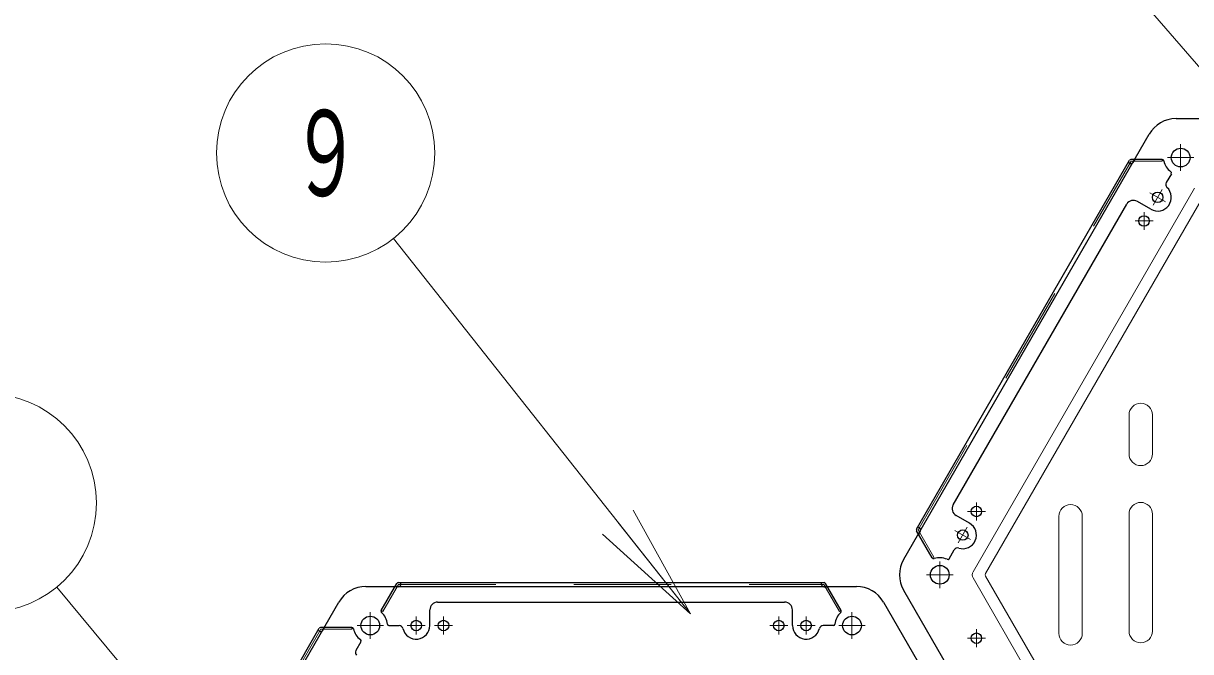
# Model space of a CAD drawing. Units: millimetres on the paper, scale 1:50. Extents: x -385 to 420, y 0 to 267.
# Drawn here: x -367.55 to -337.61, y 64.57 to 80.68 of the extents above; entities that cross this region are included whole.
import ezdxf
from ezdxf.enums import TextEntityAlignment as Align

# ---------------------------------------------------------------- set-up
doc = ezdxf.new("R2010")
doc.units = ezdxf.units.MM
doc.linetypes.add('USER1', pattern=[4.5, 2.5, -2])
doc.linetypes.add('USER2', pattern=[6, 3, -1, 1, -1])
doc.layers.add('1_50', color=7, linetype='Continuous', lineweight=25)
doc.styles.add('ＭＳ ゴシック', font='')
doc.styles.get('ＭＳ ゴシック').set_extended_font_data('MS Gothic')

msp = doc.modelspace()

# ---------------------------------------------------------------- linework, layer by layer
at = {"layer": '1_50', "lineweight": 13}
for p, q in [((-333.696, 75.298), (-340.791, 83.496)), ((-350.436, 65.536), (-358.055, 75.161)), ((-339.186, 69.638), (-339.186, 70.638)), ((-338.586, 69.638), (-338.586, 70.638)), ((-351.906, 68.199), (-350.436, 65.536)), ((-340.986, 65.038), (-340.986, 68.038)), ((-340.386, 65.038), (-340.386, 68.038)), ((-339.186, 65.095), (-339.186, 68.095)), ((-338.586, 65.095), (-338.586, 68.095)), ((-350.436, 65.536), (-352.298, 67.888)), ((-350.436, 65.536), (-352.69, 67.578)), ((-360.009, 58.159), (-366.687, 66.225))]:
    msp.add_line(p, q, dxfattribs=at)
at = {"layer": '1_50', "color": 131}
for p, q in [((-337.979, 78.238), (-325.392, 78.238)), ((-344.965, 66.938), (-338.671, 77.838)), ((-358.763, 66.238), (-346.177, 66.238)), ((-338.671, 55.238), (-344.965, 66.138)), ((-365.749, 54.938), (-359.456, 65.838)), ((-345.484, 65.838), (-339.191, 54.938))]:
    msp.add_line(p, q, dxfattribs=at)
at = {"layer": '1_50', "linetype": 'USER2', "lineweight": 13}
for p, q in [((-337.863, 77.578), (-337.863, 76.898)), ((-337.523, 77.238), (-338.203, 77.238)), ((-344.041, 66.878), (-344.041, 66.198)), ((-343.701, 66.538), (-344.381, 66.538)), ((-358.648, 65.578), (-358.648, 64.898)), ((-346.293, 65.578), (-346.293, 64.898)), ((-358.308, 65.238), (-358.988, 65.238)), ((-345.952, 65.238), (-346.632, 65.238))]:
    msp.add_line(p, q, dxfattribs=at)
at = {"layer": '1_50', "color": 190}
for p, q in [((-344.636, 67.708), (-339.174, 77.168)), ((-339.166, 77.09), (-339.206, 77.113)), ((-338.335, 77.188), (-339.139, 77.188)), ((-339.084, 77.112), (-339.051, 77.168)), ((-338.102, 76.824), (-338.233, 76.598)), ((-338.627, 75.915), (-338.973, 76.115)), ((-343.697, 68.334), (-339.247, 76.042)), ((-343.277, 67.861), (-343.623, 68.061)), ((-344.233, 66.971), (-344.636, 67.668)), ((-344.564, 67.74), (-344.604, 67.763)), ((-344.542, 67.658), (-344.574, 67.602)), ((-343.802, 66.952), (-343.671, 67.178)), ((-358.369, 65.621), (-357.967, 66.318)), ((-357.928, 66.232), (-357.993, 66.232)), ((-357.932, 66.338), (-347.008, 66.338)), ((-357.868, 66.292), (-357.868, 66.338)), ((-347.072, 66.292), (-347.072, 66.338)), ((-347.012, 66.232), (-346.947, 66.232)), ((-346.572, 65.621), (-346.974, 66.318)), ((-357.12, 65.238), (-357.12, 65.638)), ((-356.92, 65.838), (-348.02, 65.838)), ((-347.82, 65.238), (-347.82, 65.638)), ((-365.42, 55.708), (-359.958, 65.168)), ((-359.95, 65.09), (-359.99, 65.113)), ((-359.119, 65.188), (-359.924, 65.188)), ((-359.868, 65.112), (-359.836, 65.168)), ((-358.169, 65.238), (-357.909, 65.238)), ((-346.771, 65.238), (-347.031, 65.238)), ((-358.887, 64.824), (-359.017, 64.598))]:
    msp.add_line(p, q, dxfattribs=at)
at = {"layer": '1_50', "color": 190, "linetype": 'USER1', "lineweight": 13}
for p, q in [((-344.594, 67.688), (-339.136, 77.142)), ((-338.336, 77.142), (-339.136, 77.142)), ((-338.336, 77.142), (-338.336, 77.188)), ((-344.194, 66.995), (-344.594, 67.688)), ((-344.194, 66.995), (-344.234, 66.972)), ((-358.328, 65.599), (-357.928, 66.292)), ((-357.928, 66.292), (-347.012, 66.292)), ((-346.612, 65.599), (-347.012, 66.292)), ((-358.328, 65.599), (-358.368, 65.622)), ((-346.612, 65.599), (-346.572, 65.622)), ((-365.379, 55.688), (-359.92, 65.142)), ((-359.12, 65.142), (-359.92, 65.142)), ((-359.12, 65.142), (-359.12, 65.188))]:
    msp.add_line(p, q, dxfattribs=at)
at = {"layer": '1_50', "color": 131, "lineweight": 13}
for p, q in [((-343.186, 66.618), (-337.505, 76.458)), ((-342.869, 66.568), (-337.303, 76.208)), ((-337.303, 56.868), (-342.869, 66.508)), ((-337.505, 56.618), (-343.186, 66.458))]:
    msp.add_line(p, q, dxfattribs=at)
at = {"layer": '1_50', "color": 2, "linetype": 'USER2', "lineweight": 13}
for p, q in [((-338.337, 76.417), (-338.567, 76.019)), ((-338.651, 76.333), (-338.253, 76.103)), ((-338.802, 75.842), (-338.802, 75.382)), ((-338.572, 75.612), (-339.032, 75.612)), ((-343.102, 68.394), (-343.102, 67.934)), ((-342.872, 68.164), (-343.332, 68.164)), ((-343.651, 67.673), (-343.253, 67.443)), ((-343.337, 67.757), (-343.567, 67.359)), ((-357.47, 65.468), (-357.47, 65.008)), ((-356.77, 65.468), (-356.77, 65.008)), ((-348.17, 65.468), (-348.17, 65.008)), ((-347.47, 65.468), (-347.47, 65.008)), ((-357.24, 65.238), (-357.7, 65.238)), ((-356.54, 65.238), (-357, 65.238)), ((-347.94, 65.238), (-348.4, 65.238)), ((-347.24, 65.238), (-347.7, 65.238)), ((-343.102, 64.682), (-343.102, 65.142)), ((-342.872, 64.912), (-343.332, 64.912))]:
    msp.add_line(p, q, dxfattribs=at)
at = {"layer": '1_50', "lineweight": 13}
for centre in [(-359.793, 77.356), (-368.472, 68.381)]:
    msp.add_circle(centre, 2.8, dxfattribs=at)
at = {"layer": '1_50', "color": 131}
for centre in [(-337.863, 77.238), (-344.041, 66.538), (-358.648, 65.238), (-346.293, 65.238)]:
    msp.add_circle(centre, 0.24, dxfattribs=at)
at = {"layer": '1_50', "color": 2}
for centre in [(-338.452, 76.218), (-338.802, 75.612), (-343.102, 68.164), (-343.452, 67.558), (-357.47, 65.238), (-356.77, 65.238), (-348.17, 65.238), (-347.47, 65.238), (-343.102, 64.912)]:
    msp.add_circle(centre, 0.135, dxfattribs=at)
at = {"layer": '1_50', "color": 131}
for centre, start, end in [((-337.979, 77.438), 90, 150), ((-344.272, 66.538), 150, 210), ((-358.763, 65.438), 90, 150), ((-346.177, 65.438), 30, 90)]:
    msp.add_arc(centre, 0.8, start, end, dxfattribs=at)
at = {"layer": '1_50', "color": 190}
for centre, radius, start, end in [((-339.139, 77.148), 0.04, 90, 150), ((-339.136, 77.142), 0.06, 240, 330), ((-339.017, 77.148), 0.04, 90, 150), ((-338.335, 77.148), 0.04, 10.8069, 90), ((-337.863, 77.238), 0.44, 190.8069, 235.2198), ((-338.137, 76.844), 0.04, 330, 55.2198), ((-338.452, 76.218), 0.35, 240, 47.1604), ((-338.146, 76.548), 0.1, 150, 227.1604), ((-339.073, 75.942), 0.2, 60, 150), ((-343.523, 68.234), 0.2, 150, 240), ((-344.601, 67.688), 0.04, 150, 210), ((-344.594, 67.688), 0.06, 330, 60), ((-343.452, 67.558), 0.35, 252.8396, 60), ((-344.54, 67.582), 0.04, 150, 210), ((-343.585, 67.128), 0.1, 72.8396, 150), ((-344.199, 66.991), 0.04, 210, 289.1931), ((-344.041, 66.538), 0.44, 64.7802, 109.1931), ((-343.836, 66.972), 0.04, 244.7802, 330), ((-357.993, 66.192), 0.04, 90, 150), ((-357.932, 66.298), 0.04, 90, 150), ((-357.928, 66.292), 0.06, 270, 0), ((-347.012, 66.292), 0.06, 180, 270), ((-347.008, 66.298), 0.04, 30, 90), ((-346.947, 66.192), 0.04, 30, 90), ((-358.334, 65.601), 0.04, 150, 229.1931), ((-358.648, 65.238), 0.44, 4.7802, 49.1931), ((-356.92, 65.638), 0.2, 90, 180), ((-348.02, 65.638), 0.2, 0, 90), ((-346.293, 65.238), 0.44, 130.8069, 175.2198), ((-346.606, 65.601), 0.04, 310.8069, 30), ((-358.169, 65.278), 0.04, 184.7802, 270), ((-346.771, 65.278), 0.04, 270, 355.2198), ((-359.924, 65.148), 0.04, 90, 150), ((-359.92, 65.142), 0.06, 240, 330), ((-359.801, 65.148), 0.04, 90, 150), ((-359.119, 65.148), 0.04, 10.8069, 90), ((-358.648, 65.238), 0.44, 190.8069, 235.2198), ((-357.909, 65.138), 0.1, 12.8396, 90), ((-357.47, 65.238), 0.35, 192.8396, 0), ((-347.47, 65.238), 0.35, 180, 347.1604), ((-347.031, 65.138), 0.1, 90, 167.1604), ((-358.922, 64.844), 0.04, 330, 55.2198), ((-358.931, 64.548), 0.1, 150, 227.1604)]:
    msp.add_arc(centre, radius, start, end, dxfattribs=at)
at = {"layer": '1_50', "lineweight": 13}
for centre, start, end in [((-338.886, 70.638), 0, 180), ((-338.886, 69.638), 180, 0), ((-340.686, 68.038), 0, 180), ((-338.886, 68.095), 0, 180), ((-340.686, 65.038), 180, 0), ((-338.886, 65.095), 180, 0)]:
    msp.add_arc(centre, 0.3, start, end, dxfattribs=at)
at = {"layer": '1_50', "color": 131, "lineweight": 13}
for centre, radius in [((-343.048, 66.538), 0.16), ((-342.817, 66.538), 0.06)]:
    msp.add_arc(centre, radius, 150, 210, dxfattribs=at)

# ---------------------------------------------------------------- texts
at = {"layer": '1_50', "style": 'ＭＳ ゴシック', "width": 0.6}
msp.add_text('９', height=2.199, dxfattribs=at).set_placement((-359.793, 77.356), align=Align.MIDDLE_CENTER)

doc.saveas('drawing.dxf')
